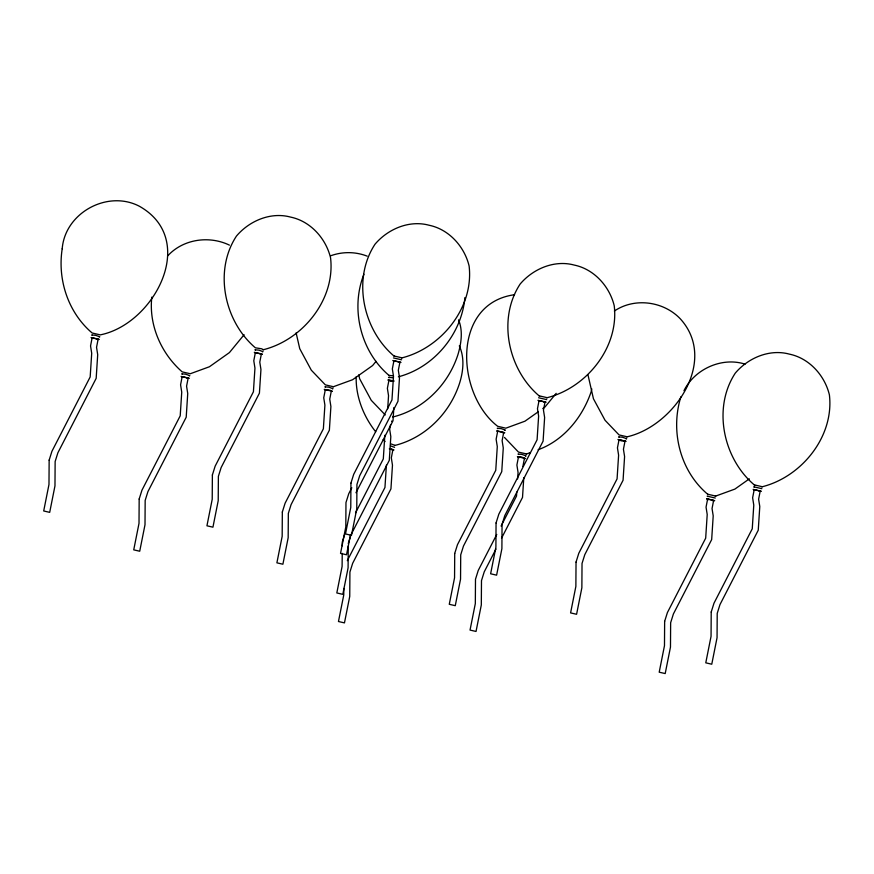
<?xml version="1.0" encoding="UTF-8"?>
<svg xmlns="http://www.w3.org/2000/svg" width="874" height="874" viewBox="0 0 874 874"><rect width="100%" height="100%" fill="white"/><g stroke="black" fill="none" stroke-linecap="round" stroke-linejoin="round"><path stroke-width="1.31" d="M342.258 545.857L342.269 542.12L344.629 534.593M348.256 545.999L348.092 567.838L342.816 594.342L336.818 592.954L342.095 566.45L342.237 553.384M343.821 588.464L343.755 594.997L338.467 621.512L344.465 622.889L349.742 596.385L349.917 572.066L352.67 563.271L390.94 488.872L392.47 465.187L391.323 457.856L392.896 449.706L389.301 448.875M151.814 297.105C148.646 325.062 161.187 353.522 182.185 371.876L190.292 373.744L209.421 366.752L229.436 352.572L244.097 334.72M356.188 376.869C355.663 396.577 363.573 416.516 375.711 431.8M384.833 435.252L383.304 458.937L355.521 512.94M387.695 408.824L388.537 395.671L387.379 388.329L388.963 380.19L393.759 381.304M386.395 465.121L384.953 487.495L347.295 560.682M393.857 407.579L393.005 420.744L355.969 492.739M516.774 492.106L516.523 496.061L501.086 526.061M517.627 478.952L518.053 472.364L516.895 465.034L518.479 456.894L524.466 458.271L522.892 466.421M523.788 477.696L522.51 497.448L501.523 538.242M390.569 424.644L389.673 429.298L390.82 436.629L389.291 460.325L351.02 534.724L348.267 543.508M350.485 534.877L346.53 554.761L340.532 553.373L345.809 526.869L345.973 502.55L348.737 493.755L351.818 487.758M591.818 388.941L591.206 391.585C582.576 417.138 563.861 440.398 538.078 449.771M680.912 396.752C670.172 430.915 679.983 470.846 707.656 494.214L708.213 494.618M496.76 534.451L478.242 570.449L475.489 579.244L475.325 603.563L470.037 630.078L476.035 631.454L481.312 604.95L481.487 580.631L484.24 571.836L495.973 549.036M363.934 274.25C350.234 308.708 360.536 351.304 388.985 375.394L389.542 375.798M683.96 390.711C694.557 369.134 721.924 356.658 745.063 364.152M376.049 361.355L372.597 365.561L352.583 379.731L332.928 386.887M556.192 393.355L544.972 407.011L542.754 408.595M167.797 255.776C183.223 239.006 209.159 235.357 229.414 245.124M538.308 411.741L524.968 421.192L505.838 428.184L497.721 426.315C456.239 394.458 451.104 303.486 514.535 294.713M749.346 478.854L734.892 489.09L715.238 496.235M614.356 311.035C634.579 297.302 663.486 301.213 680.234 318.748C718.57 360.678 674.116 426.119 627.161 436.792L626.625 436.945M263.5 349.687C303.059 339.647 335.485 299.258 330.558 257.797C325.904 238.416 310.445 221.177 290.572 217.091C270.776 211.683 249.363 220.816 236.472 236.046C213.551 270.798 224.323 321.413 255.394 347.819L261.446 348.737L263.5 349.687L262.976 349.84M401.527 358.001L402.051 357.848C441.599 347.808 474.036 307.419 469.109 265.958C464.455 246.577 448.996 229.327 429.123 225.252C409.327 219.833 387.914 228.977 375.022 244.207C352.102 278.959 362.874 329.574 393.934 355.969L394.502 356.373M398.369 376.803C434.072 367.506 461.68 334.108 464.892 297.597M392.852 417.007L393.387 416.854C424.076 409.065 448.417 384.385 457.987 354.473C461.286 343.329 463.1 330.896 458.588 319.84M394.513 445.554L395.037 445.401C425.725 437.623 450.066 412.932 459.637 383.02C463.362 371.013 464.695 357.553 459.309 345.831M546.654 397.834L547.179 397.681C586.738 387.641 619.163 347.251 614.236 305.78C609.582 286.399 594.123 269.159 574.251 265.073C554.455 259.665 533.042 268.81 520.15 284.039C497.23 318.792 508.002 369.407 539.061 395.802L539.629 396.206M526.082 454.119L530.431 452.568M761.811 486.884L762.336 486.731C801.895 476.691 834.32 436.301 829.393 394.84C824.739 375.459 809.28 358.22 789.408 354.134C769.612 348.715 748.199 357.859 735.307 373.089C712.386 407.841 723.159 458.457 754.229 484.852L754.786 485.256M330.689 255.776C342.564 251.493 355.423 251.592 367.211 256.148M99.275 336.982L99.8 336.829L95.714 335.332L91.694 334.95L92.251 335.354M262.517 351.796L263.041 351.643L258.955 350.146L254.924 349.764L255.492 350.168M189.308 375.853L189.833 375.7L185.747 374.203L181.716 373.821L182.284 374.225M393.934 355.969L402.051 357.848M393.475 357.925L401.592 359.804M332.47 388.832L332.994 388.679L328.908 387.182L324.877 386.811L325.445 387.215M331.858 391.432L332.382 391.279L330.328 390.328L324.265 389.411L326.319 390.361M388.985 375.394L393.005 375.776M391.781 421.552L391.749 420.995M539.061 395.802L547.179 397.681M538.602 397.757L546.72 399.626M504.844 430.292L505.38 430.139L501.283 428.642L497.262 428.26L497.819 428.664M525.613 456.075L526.148 455.922L522.051 454.425L518.031 454.043L518.588 454.447M525.001 458.675L525.525 458.522L521.439 457.026L517.419 456.643L519.473 457.594M626.166 438.901L626.691 438.748L622.605 437.251L618.584 436.869L619.142 437.273M707.656 494.214L715.762 496.082M754.229 484.852L762.336 486.731M398.981 362.415L400.98 362.393L392.863 360.525L394.917 361.475M260.43 354.254L262.429 354.243L254.312 352.364L256.366 353.315M97.189 339.44L99.188 339.429L91.071 337.55L93.136 338.5M544.109 402.248L546.108 402.226L537.991 400.358L540.045 401.308M187.222 378.311L189.221 378.3L181.104 376.421L181.661 376.825M624.08 441.359L626.079 441.348L617.973 439.469L618.53 439.873M502.758 432.75L504.757 432.739L496.651 430.86L497.208 431.264M391.956 449.968L393.956 449.957L389.87 448.46M759.266 491.297L761.265 491.286L753.148 489.407L755.202 490.358M712.692 500.649L714.692 500.638L706.574 498.759L708.628 499.709M392.546 377.721L388.526 377.349L389.083 377.754M620.027 440.42L622.059 440.966M393.966 380.867L387.903 379.95L388.46 380.354M389.957 380.9L392 381.446M390.951 443.905L395.037 445.401M390.481 445.86L394.578 447.357M761.877 488.686L753.759 486.807L754.328 487.211M715.303 498.038L707.186 496.159L707.754 496.563M627.161 436.792L619.043 434.924L605.037 420.263L593.446 398.784L588.005 375.022M526.607 453.967L518.49 452.098L504.484 437.437M392.83 416.45L393.387 416.854M333.453 386.734L325.347 384.855L311.33 370.205L299.749 348.715L296.122 332.885M385.27 414.975L371.264 400.325L359.684 378.835L358.777 374.88M383.183 439.622L385.052 441.578M49.152 460.15L48.977 484.469L43.7 510.973L49.698 512.361L54.975 485.857L55.138 461.538L57.903 452.743L96.173 378.344L97.702 354.658L96.544 347.328L98.128 339.178L92.131 337.79L90.546 345.94L91.704 353.271L90.175 376.956L51.905 451.355L49.152 460.15M139.174 499.021L139.01 523.34L133.733 549.855L139.72 551.232L145.008 524.728L145.171 500.409L147.925 491.614L186.206 417.226L187.735 393.529L186.577 386.199L188.161 378.049L182.163 376.672L180.579 384.811L181.737 392.142L180.208 415.838L141.938 490.227L139.174 499.021M212.382 474.964L212.218 499.283L206.941 525.798L212.939 527.175L218.216 500.671L218.38 476.352L221.133 467.557L259.414 393.158L260.944 369.473L259.786 362.142L261.37 353.992L255.372 352.604L253.788 360.754L254.946 368.085L253.416 391.781L215.146 466.17L212.382 474.964M282.335 512L282.171 536.33L276.894 562.834L282.892 564.222L288.169 537.718L288.333 513.388L291.086 504.604L329.367 430.205L330.896 406.508L329.738 399.178L331.322 391.039L325.325 389.651L323.741 397.79L324.899 405.132L323.369 428.817L285.099 503.216L282.335 512M350.933 483.125L350.769 507.444L345.492 533.948L351.479 535.336L356.767 508.832L356.931 484.513L359.684 475.718L397.965 401.319L399.494 377.634L398.336 370.292L399.921 362.153L393.923 360.765L392.339 368.915L393.497 376.246L391.967 399.931L353.697 474.331L350.933 483.125M454.72 553.461L454.556 577.79L449.269 604.295L455.267 605.682L460.543 579.167L460.718 554.848L463.471 546.053L501.752 471.665L503.271 447.969L502.124 440.638L503.697 432.488L497.71 431.111L496.126 439.251L497.284 446.581L495.755 470.278L457.473 544.666L454.72 553.461M496.061 522.958L495.897 547.277L490.62 573.781L496.607 575.168L501.894 548.664L502.058 524.334L504.811 515.551L543.093 441.151L544.622 417.466L543.464 410.125L545.048 401.985L539.05 400.598L537.466 408.737L538.624 416.079L537.095 439.764L498.825 514.163L496.061 522.958M576.042 562.069L575.868 586.388L570.591 612.903L576.589 614.28L581.865 587.776L582.029 563.457L584.793 554.662L623.064 480.274L624.593 456.578L623.435 449.247L625.019 441.097L619.032 439.72L617.448 447.859L618.606 455.19L617.077 478.886L578.796 553.275L576.042 562.069M664.644 621.359L664.48 645.678L659.204 672.193L665.201 673.57L670.478 647.066L670.642 622.747L673.395 613.952L711.676 539.564L713.206 515.868L712.048 508.537L713.632 500.387L707.634 499.01L706.05 507.149L707.208 514.48L705.679 538.176L667.408 612.565L664.644 621.359M711.217 612.008L711.054 636.327L705.777 662.831L711.764 664.218L717.051 637.714L717.215 613.395L719.968 604.6L758.25 530.201L759.779 506.516L758.621 499.185L760.205 491.035L754.207 489.648L752.623 497.798L753.781 505.128L752.252 528.814L713.982 603.213L711.217 612.008M62.207 248.762C57.367 279.669 68.106 312.553 92.152 332.994L100.259 334.873C153.944 324.243 199.053 239.88 139.381 206.253C107.622 189.614 64.993 212.764 62.207 248.762"/></g></svg>
